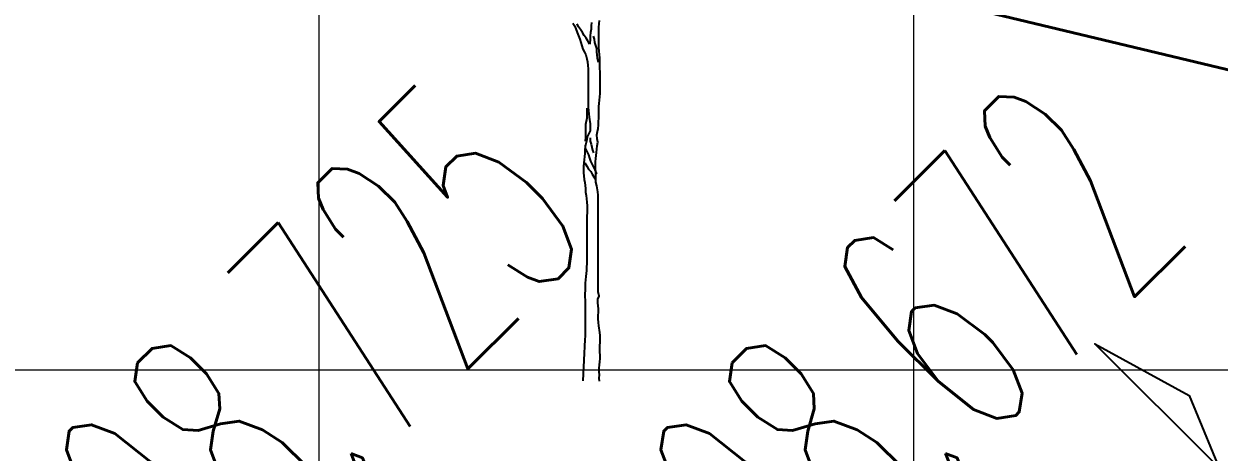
# Model space of a CAD drawing. Header units: millimetres. Extents: x 684983 to 685377, y 990360 to 990509.
# Drawn here: x 685047.021 to 685051.041, y 990447.762 to 990449.204 of the extents above; entities that cross this region are included whole.
import ezdxf

# ---------------------------------------------------------------- set-up
doc = ezdxf.new("R2010")
doc.units = ezdxf.units.MM
doc.header["$PDMODE"] = 35
doc.header["$PDSIZE"] = 0.2
for name, color, linetype, lineweight in [('BD', 1, 'Continuous', 40), ('grid', 8, 'Continuous', 9), ('GRID LEVELS', 7, 'Continuous', 13)]:
    doc.layers.add(name, color=color, linetype=linetype, lineweight=lineweight)
for name, color, linetype in [('dim', 7, 'Continuous'), ('MAHAGONY', 7, 'Continuous'), ('SYMBOLS', 7, 'Continuous')]:
    doc.layers.add(name, color=color, linetype=linetype)
doc.styles.add('DIM', font='ARIALN.TTF', dxfattribs={"width": 0.8, "height": 1})
doc.styles.get("Standard").update_dxf_attribs({"font": 'RomanS'})
doc.dimstyles.get("Standard").update_dxf_attribs({"dimtxt": 1, "dimasz": 0.18, "dimexe": 0.18, "dimexo": 0.0625, "dimgap": 0.09, "dimtad": 0, "dimrnd": 0.05, "dimzin": 0, "dimdsep": 46, "dimtxsty": 'DIM', "dimcen": 0.09, "dimse1": 1, "dimse2": 1, "dimsd1": 1, "dimsd2": 1, "dimadec": 0, "dimazin": 0, "dimtfac": 1, "dimtix": 1, "dimtofl": 0, "dimtmove": 2, "dimatfit": 3, "dimfxl": 0, "dimtolj": 1, "dimtzin": 0, "dimarcsym": 0})

# ---------------------------------------------------------------- blocks, each defined once
blk = doc.blocks.new('*D28')
at = {"layer": 'Defpoints', "color": 0, "transparency": 16777216}
for p in [(685041.126, 990451.441), (685056.383, 990448.8322), (685056.142, 990447.83)]:
    blk.add_point(p, dxfattribs=at)
at = {"layer": 'dim', "color": 0, "transparency": 16777216, "insert": (685048.875, 990450.6377), "char_height": 1, "attachment_point": 5, "rotation": 346.4784, "style": 'DIM'}
blk.add_mtext('\\A1;15.45', dxfattribs=at)
blk = doc.blocks.new('A$C11072AF8')
blk.add_hatch(color=3).paths.add_polyline_path([(0.7827, 0.03, 1), (0.7227, 0.03, 1)])
at = {"color": 3}
blk.add_line((0.7527, 0.03), (0.7578, 0.8082), dxfattribs=at)
blk.add_lwpolyline([(0.7538, 0.8315), (0.7578, 0.8627), (0.7578, 1.4423), (0.553, 1.2582), (0.4711, 0.9582), (0.4506, 1.2582), (0.5803, 1.3673), (0.7441, 1.4491), (0.553, 1.5309), (0.1775, 1.5377), (0, 1.4491), (0.1707, 1.64), (0.3687, 1.6332), (0.7441, 1.4627), (0.6486, 1.7423), (0.3687, 2.0219), (0.5803, 1.9059), (0.6622, 1.7082), (0.7441, 1.4559), (0.8397, 1.7491), (0.9489, 1.94), (1.1196, 2.015), (0.8397, 1.7218), (0.7373, 1.415), (1.0991, 1.6332), (1.3244, 1.6332), (1.5224, 1.4355), (1.3108, 1.5446), (0.9558, 1.5377), (0.7305, 1.4491), (0.9694, 1.34), (1.0513, 1.2377), (1.0445, 0.9173), (0.9489, 1.2446), (0.751, 1.4287), (0.7578, 0.8354), (0.7591, 0.8234)], dxfattribs=at)
blk.add_circle((0.7527, 0.03), 0.03, dxfattribs=at)
blk = doc.blocks.new('A$C0CA14312')
blk.add_blockref('A$C11072AF8', (0, 0))
blk = doc.blocks.new('CCONUT')
at = {"xscale": 0.6000000000000001, "yscale": 0.6000000000000001, "zscale": 0.6000000000000001}
blk.add_blockref('A$C0CA14312', (-0.4516, -0.018), dxfattribs=at)
blk = doc.blocks.new('TREE30')
at = {"color": 15, "flags": 128}
for points in [[(0.0278, -0.004), (0.0268, 0.007), (0.0278, 0.018), (0.0268, 0.029), (0.0268, 0.042), (0.0278, 0.0541), (0.0298, 0.0651), (0.0308, 0.0771), (0.0307, 0.0891), (0.0297, 0.1001), (0.0297, 0.1241), (0.0307, 0.1351), (0.0307, 0.1602), (0.0297, 0.1712), (0.0256, 0.1952), (0.0246, 0.2072), (0.0236, 0.2202), (0.0236, 0.2322), (0.0246, 0.2442), (0.0246, 0.2562), (0.0236, 0.2672), (0.0216, 0.2782), (0.0216, 0.2913), (0.0265, 0.3013), (0.0235, 0.3173), (0.0233, 0.6649), (0.0223, 0.677), (0.0183, 0.699), (0.0153, 0.712), (0.0153, 0.749), (0.0132, 0.761), (0.0132, 0.774), (0.0142, 0.785), (0.0152, 0.797), (0.0172, 0.8191), (0.0182, 0.8311), (0.0202, 0.8431), (0.0222, 0.8561), (0.0192, 0.8681), (0.0191, 0.8821), (0.0211, 0.8941), (0.0231, 0.9051), (0.0251, 0.9172), (0.0251, 0.9302), (0.0261, 0.9422), (0.0261, 0.9842), (0.027, 0.9952), (0.029, 1.0192), (0.031, 1.0313), (0.031, 1.0573), (0.03, 1.0713), (0.0299, 1.1594), (0.0279, 1.1714), (0.0269, 1.1834), (0.0259, 1.1964), (0.0258, 1.2705), (0.0268, 1.2815), (0.0278, 1.2935)], [(-0.0673, 1.2844), (-0.0603, 1.2734), (-0.0523, 1.2514), (-0.0472, 1.2384), (-0.0422, 1.2264), (-0.0392, 1.2144), (-0.0352, 1.2023), (-0.0312, 1.1913), (-0.0262, 1.1803), (-0.0212, 1.1703), (-0.0171, 1.1563), (-0.0151, 1.1453), (-0.0141, 1.1323), (-0.0131, 1.1203), (-0.013, 1.0052), (-0.012, 0.9942), (-0.012, 0.9812), (-0.011, 0.9702), (-0.0089, 0.9462), (-0.0049, 0.9221), (-0.0049, 0.9091), (-0.0059, 0.8971), (-0.0159, 0.8751), (-0.0179, 0.8641), (-0.0239, 0.84), (-0.0248, 0.828), (-0.0248, 0.815), (-0.0258, 0.804), (-0.0268, 0.792), (-0.0288, 0.77), (-0.0288, 0.746), (-0.0278, 0.735), (-0.0267, 0.7219), (-0.0247, 0.7109), (-0.0227, 0.6889), (-0.0217, 0.6759), (-0.0197, 0.6639), (-0.0177, 0.6399), (-0.0167, 0.6269), (-0.0166, 0.6019), (-0.0176, 0.5908), (-0.0176, 0.4183), (-0.0186, 0.4073), (-0.0186, 0.3943), (-0.0206, 0.3723), (-0.0225, 0.3603), (-0.0235, 0.3483), (-0.0235, 0.3222), (-0.0245, 0.3112), (-0.0245, 0.2992), (-0.0235, 0.2872), (-0.0234, 0.1571), (-0.0244, 0.1461), (-0.0313, -0.0036)], [(-0.0072, 1.2084), (-0.0142, 1.2204), (-0.0202, 1.2304), (-0.0272, 1.2404), (-0.0332, 1.2504), (-0.0403, 1.2614), (-0.0473, 1.2714), (-0.0523, 1.2824)], [(-0.0002, 1.2864), (-0.0012, 1.2754), (-0.0012, 1.2634), (-0.0042, 1.2504), (-0.0052, 1.2384), (-0.0052, 1.2254), (-0.0062, 1.2124), (-0.0072, 1.2084)], [(0.0058, 1.2374), (0.0088, 1.2264), (0.0108, 1.2154), (0.0169, 1.1934), (0.0179, 1.1814), (0.0199, 1.1594), (0.0219, 1.1484), (0.0229, 1.1443)], [(-0.017, 0.9782), (-0.017, 0.9531), (-0.0179, 0.9421), (-0.0219, 0.9201), (-0.0219, 0.8721), (-0.0229, 0.8611), (-0.0229, 0.8591)], [(-0.0059, 0.8721), (-0.0049, 0.8601), (-0.0018, 0.8491), (0.0002, 0.8381), (0.0032, 0.8271), (0.0062, 0.8181)], [(-0.0239, 0.8451), (-0.0228, 0.833), (-0.0178, 0.822), (-0.0118, 0.811), (-0.0078, 0.799), (-0.0038, 0.788), (0.0062, 0.766), (0.0113, 0.756), (0.0163, 0.745), (0.0183, 0.742)], [(-0.0248, 0.782), (-0.0178, 0.77), (-0.0108, 0.759), (-0.0028, 0.751), (0.0023, 0.741), (0.0083, 0.731), (0.0123, 0.724)]]:
    blk.add_lwpolyline(points, dxfattribs=at)

msp = doc.modelspace()

# ---------------------------------------------------------------- linework, layer by layer
at = {"layer": 'BD'}
msp.add_line((685056.142, 990447.83), (685041.126, 990451.441), dxfattribs=at)
at = {"layer": 'grid'}
for p, q in [((685048.0136, 990509.1548), (685048.0136, 990370.8996)), ((685050.0136, 990509.1548), (685050.0136, 990370.8996)), ((685085.1957, 990448.0381), (684982.7636, 990448.0381))]:
    msp.add_line(p, q, dxfattribs=at)

# ---------------------------------------------------------------- block references
at = {"layer": 'MAHAGONY', "color": 7, "xscale": 0.9355958136093464, "yscale": 0.9355958136093464, "zscale": 0.9355958136093464}
msp.add_blockref('TREE30', (685048.931, 990448.005, 98.713), dxfattribs=at)
at = {"layer": 'SYMBOLS', "ltscale": 10, "xscale": 2.5, "yscale": 2.5, "zscale": 2.5}
for p in [(685051.644, 990447.966, 98.611), (685051.199, 990445.139, 98.452)]:
    msp.add_blockref('CCONUT', p, dxfattribs=at)

# ---------------------------------------------------------------- texts
at = {"layer": 'GRID LEVELS', "width": 0.5}
for s, p in [('98.725', (685047.63, 990447.1578, 98.7251)), ('98.672', (685049.63, 990447.1578, 98.6721))]:
    msp.add_text(s, height=0.8, rotation=45, dxfattribs=at).set_placement(p)

# ---------------------------------------------------------------- dimensions: what is measured, and where the dimension line sits
at = {"layer": 'dim'}
dim = msp.add_aligned_dim(p1=(685041.126, 990451.441), p2=(685056.142, 990447.83), distance=1.0307, dimstyle='Standard', dxfattribs=at)
dim.commit()
dim.dimension.update_dxf_attribs({"geometry": '*D28', "text_midpoint": (685048.875, 990450.6377)})

doc.saveas('drawing.dxf')
